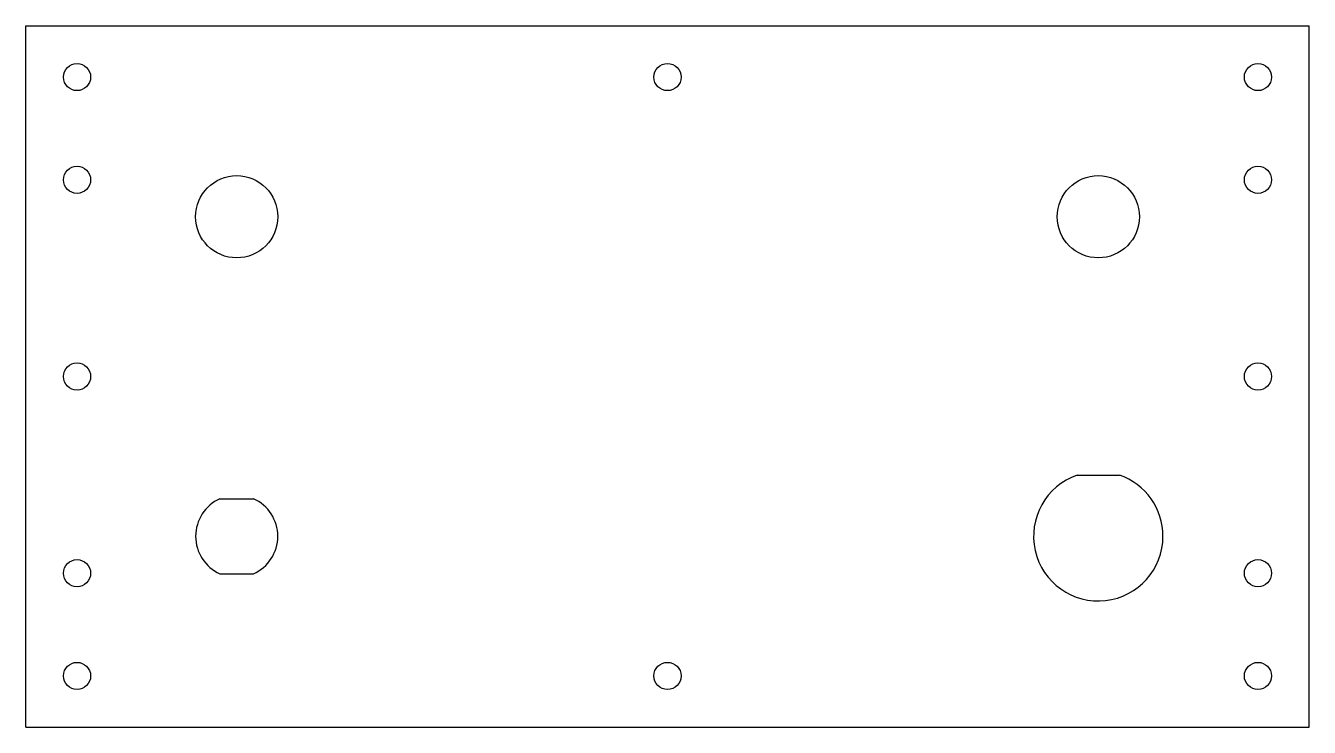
# Model space of a CAD drawing. Extents: x -125 to 125, y -68 to 68.
import ezdxf

# ---------------------------------------------------------------- set-up
doc = ezdxf.new("R2010")
doc.units = 0
doc.layers.get('0').update_dxf_attribs({"linetype": 'continuous'})

# ---------------------------------------------------------------- blocks, each defined once
blk = doc.blocks.new('_X_OCT')
at = {"color": 0}
for p, q in [((-125, -68.3), (-125, 68.3)), ((-125, 68.3), (125, 68.3)), ((125, -68.3), (125, 68.3)), ((79.76, -19.2), (88.04, -19.2)), ((-87.17, -23.8), (-80.63, -23.8)), ((-87.17, -38.4), (-80.63, -38.4)), ((-125, -68.3), (125, -68.3))]:
    blk.add_line(p, q, dxfattribs=at)
for centre, radius in [((-115, 58.3), 2.65), ((0, 58.3), 2.65), ((115, 58.3), 2.65), ((-115, 38.3), 2.65), ((115, 38.3), 2.65), ((-83.9, 31.1), 8), ((83.9, 31.1), 8), ((-115, 0), 2.65), ((115, 0), 2.65), ((-115, -38.3), 2.65), ((115, -38.3), 2.65), ((-115, -58.3), 2.65), ((0, -58.3), 2.65), ((115, -58.3), 2.65)]:
    blk.add_circle(centre, radius, dxfattribs=at)
for centre, radius, start, end in [((83.9, -31.1), 12.6, 109.1881, 0), ((83.9, -31.1), 12.6, 0, 70.8119), ((-83.9, -31.1), 8, 114.1468, -114.1468), ((-83.9, -31.1), 8, 0, 65.8532), ((-83.9, -31.1), 8, -65.8532, 0)]:
    blk.add_arc(centre, radius, start, end, dxfattribs=at)

msp = doc.modelspace()

# ---------------------------------------------------------------- block references
at = {"color": 0}
msp.add_blockref('_X_OCT', (0, 0), dxfattribs=at)

doc.saveas('drawing.dxf')
